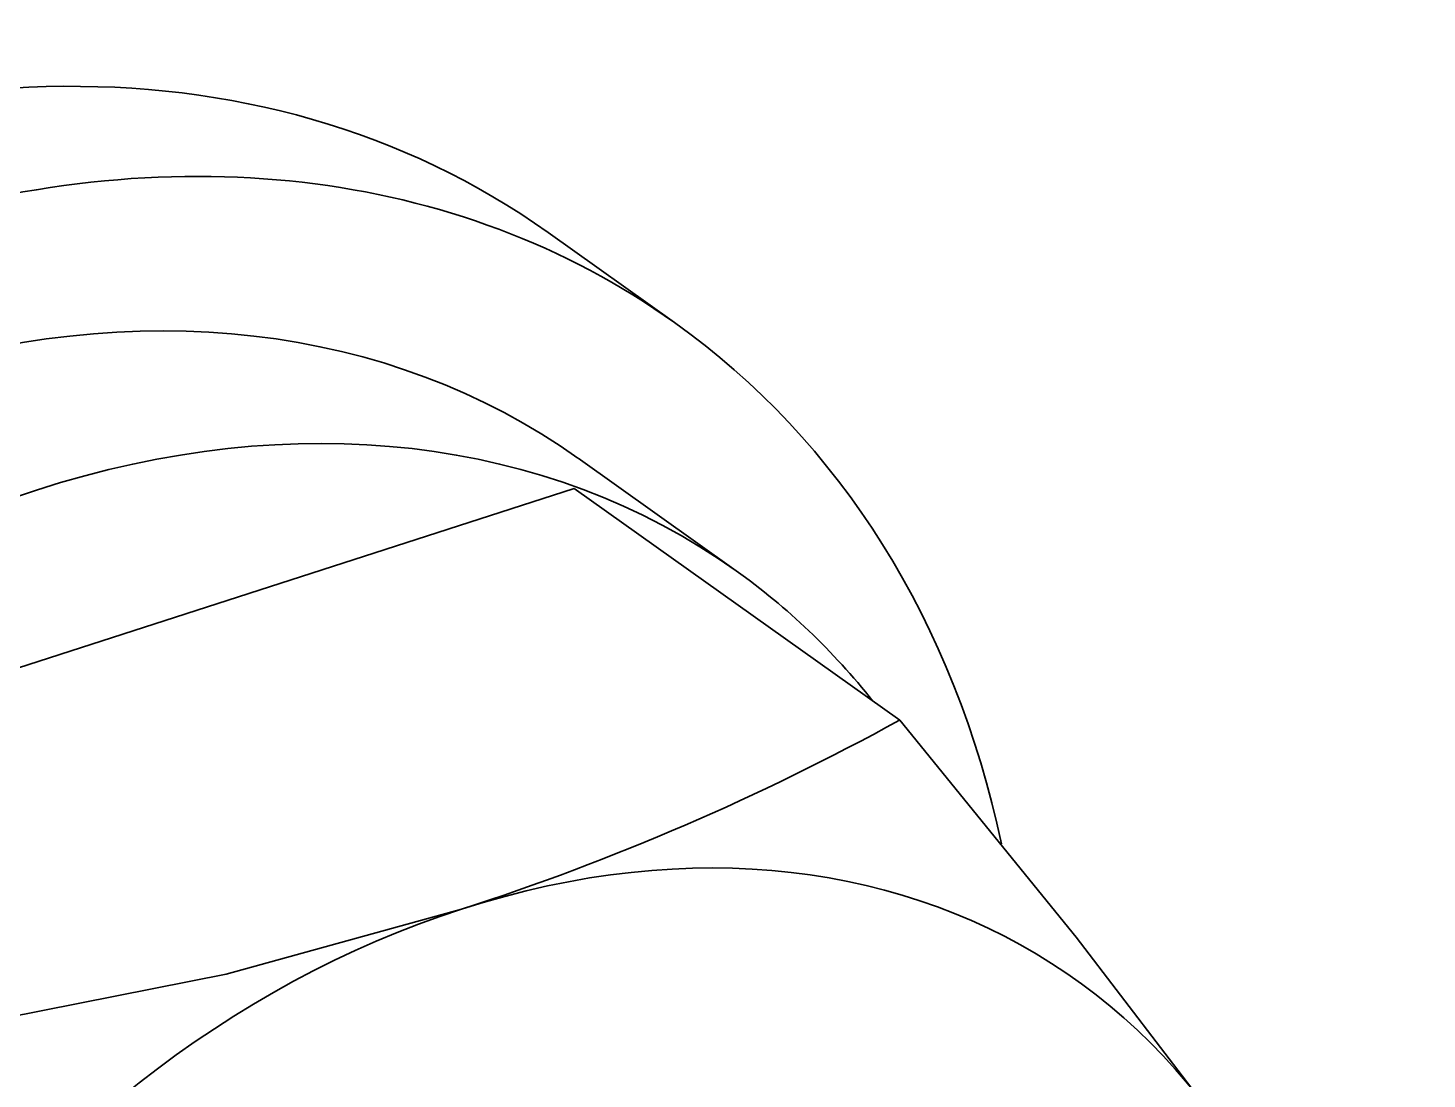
# Model space of a CAD drawing. Header units: millimetres. Extents: x 1333 to 129696, y -57210 to 105899.
# Drawn here: x 57167.948 to 57170.259, y 101233.509 to 101235.245 of the extents above; entities that cross this region are included whole.
import ezdxf

# ---------------------------------------------------------------- set-up
doc = ezdxf.new("R2010")
doc.units = ezdxf.units.MM
doc.header["$LTSCALE"] = 0.5

msp = doc.modelspace()

# ---------------------------------------------------------------- linework, layer by layer
at = {"color": 7, "lineweight": 35, "ltscale": 0.025654}
msp.add_line((57169.0161, 101234.7584), (57168.8071, 101234.9072), dxfattribs=at)
at = {"color": 7, "lineweight": 35, "ltscale": 0.032062}
msp.add_line((57169.1178, 101234.3484), (57168.8566, 101234.5344), dxfattribs=at)
at = {"color": 7, "lineweight": 35, "ltscale": 0.168066}
msp.add_line((57168.8501, 101234.4845), (57167.2507, 101233.9683), dxfattribs=at)
at = {"color": 7, "lineweight": 35, "ltscale": 0.06603}
msp.add_line((57168.8501, 101234.4845), (57169.388, 101234.1016), dxfattribs=at)
at = {"color": 7, "lineweight": 35}
for points in [[(57169.388, 101234.1016), (57169.6798, 101233.743), (57169.8995, 101233.4558), (57170.1193, 101233.141), (57170.2591, 101232.9185)], [(57167.7886, 101233.5854), (57168.2755, 101233.6819), (57168.6642, 101233.7894)]]:
    msp.add_lwpolyline(points, dxfattribs=at)
msp.add_arc((57167.3974, 101237.7193), 4.1291, 287.8666, 298.8201, dxfattribs=at)
for centre, major_axis, start_param, end_param in [((57167.5745, 101233.1762), (1.2325, 1.7311), 6.283109, 9.424702), ((57167.7835, 101233.0274), (1.2325, 1.7311), 6.283109, 7.083725), ((57167.7835, 101233.0274), (1.073, 1.507), 6.283109, 7.083725), ((57167.7835, 101233.0274), (1.2325, 1.7311), 5.669053, 6.283109), ((57168.0447, 101232.8415), (1.073, 1.507), 6.283109, 7.083725), ((57168.0447, 101232.8415), (1.073, 1.507), 0.80054, 3.141516), ((57168.0447, 101232.8415), (1.073, 1.507), 6.063628, 6.283109), ((57168.737, 101232.3486), (0.9425, 1.3238), 3.942133, 10.225318)]:
    msp.add_ellipse(centre, major_axis=major_axis, ratio=0.767269, start_param=start_param, end_param=end_param, dxfattribs=at)

doc.saveas('drawing.dxf')
